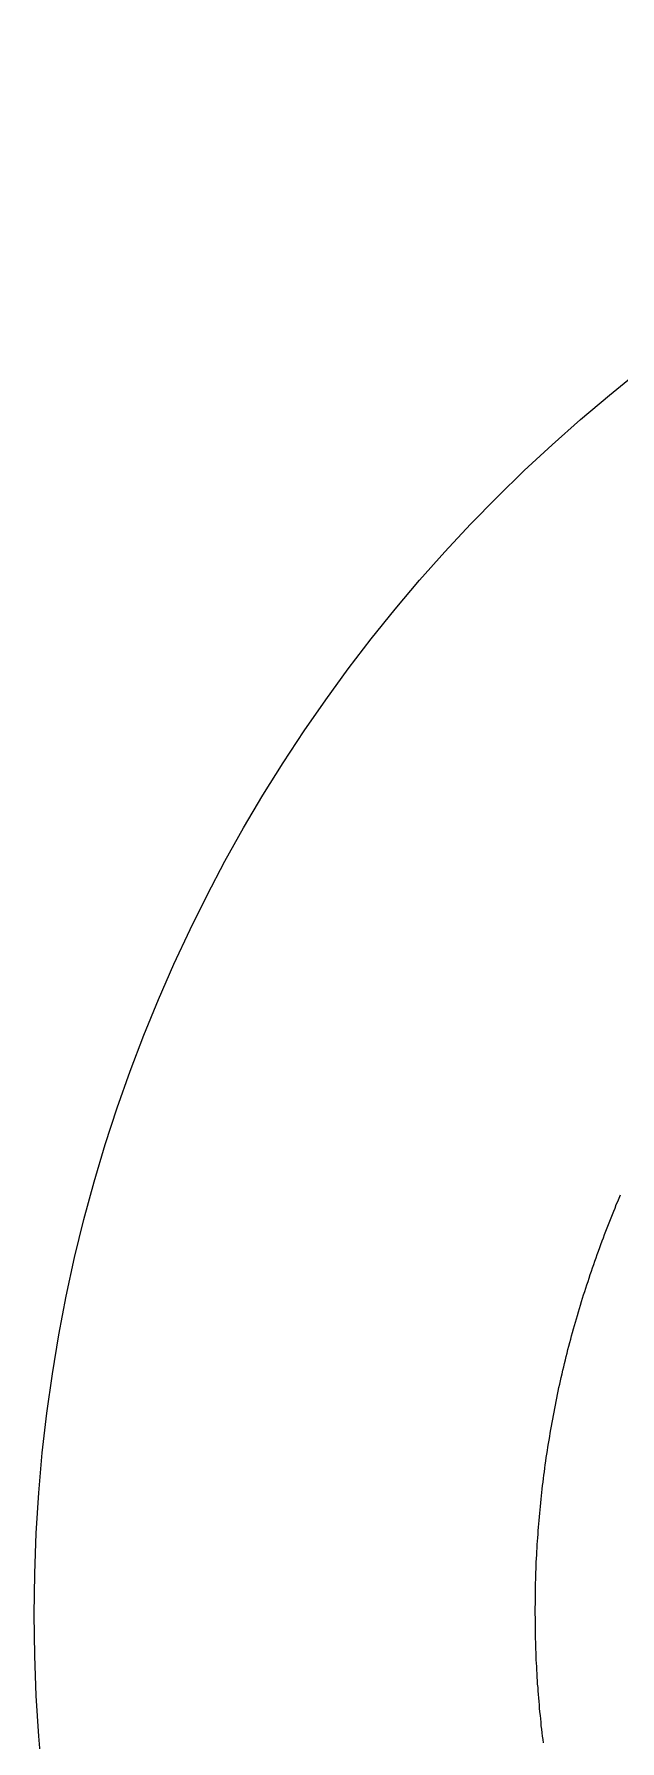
# Model space of a CAD drawing. Extents: x 61 to 163, y 47 to 87.
# Drawn here: x 61.31 to 66.12, y 58.57 to 72.61 of the extents above; entities that cross this region are included whole.
import ezdxf

# ---------------------------------------------------------------- set-up
doc = ezdxf.new("R2010")
doc.units = 0
doc.layers.get('0').update_dxf_attribs({"linetype": 'CONTINUOUS'})
doc.layers.add('GRAVIRANJE', color=3, linetype='CONTINUOUS')

msp = doc.modelspace()

# ---------------------------------------------------------------- linework, layer by layer
msp.add_circle((74.306, 59.607), 13)
at = {"layer": 'GRAVIRANJE'}
msp.add_lwpolyline([(65.494, 58.551), (65.491, 58.579), (65.488, 58.607), (65.483, 58.635), (65.48, 58.663), (65.477, 58.693), (65.475, 58.721), (65.472, 58.75), (65.469, 58.778), (65.466, 58.806), (65.463, 58.836), (65.461, 58.864), (65.458, 58.892), (65.456, 58.921), (65.453, 58.949), (65.452, 58.979), (65.45, 59.007), (65.447, 59.035), (65.445, 59.063), (65.444, 59.093), (65.442, 59.121), (65.441, 59.15), (65.439, 59.179), (65.437, 59.208), (65.436, 59.236), (65.434, 59.264), (65.434, 59.294), (65.433, 59.322), (65.431, 59.35), (65.431, 59.38), (65.43, 59.408), (65.43, 59.437), (65.428, 59.465), (65.428, 59.495), (65.428, 59.523), (65.428, 59.551), (65.428, 59.581), (65.426, 59.609), (65.426, 59.637), (65.426, 59.666), (65.428, 59.695), (65.428, 59.724), (65.428, 59.752), (65.428, 59.782), (65.43, 59.81), (65.43, 59.838), (65.43, 59.868), (65.431, 59.896), (65.433, 59.924), (65.433, 59.952), (65.434, 59.982), (65.436, 60.011), (65.436, 60.039), (65.437, 60.069), (65.439, 60.097), (65.441, 60.125), (65.442, 60.153), (65.444, 60.183), (65.445, 60.211), (65.448, 60.239), (65.45, 60.268), (65.452, 60.297), (65.455, 60.326), (65.456, 60.354), (65.459, 60.382), (65.461, 60.412), (65.464, 60.44), (65.467, 60.468), (65.469, 60.497), (65.472, 60.525), (65.475, 60.555), (65.478, 60.583), (65.481, 60.611), (65.484, 60.639), (65.488, 60.668), (65.491, 60.696), (65.494, 60.726), (65.499, 60.754), (65.502, 60.782), (65.505, 60.81), (65.51, 60.84), (65.514, 60.868), (65.517, 60.898), (65.522, 60.926), (65.527, 60.956), (65.532, 60.984), (65.536, 61.014), (65.541, 61.042), (65.546, 61.071), (65.55, 61.1), (65.555, 61.129), (65.56, 61.157), (65.566, 61.187), (65.571, 61.215), (65.577, 61.245), (65.582, 61.273), (65.588, 61.301), (65.593, 61.329), (65.599, 61.359), (65.605, 61.387), (65.61, 61.416), (65.616, 61.445), (65.622, 61.474), (65.629, 61.502), (65.635, 61.53), (65.641, 61.558), (65.649, 61.588), (65.655, 61.616), (65.662, 61.645), (65.668, 61.673), (65.676, 61.701), (65.682, 61.729), (65.69, 61.757), (65.696, 61.786), (65.704, 61.814), (65.712, 61.844), (65.72, 61.872), (65.726, 61.9), (65.734, 61.928), (65.742, 61.957), (65.75, 61.985), (65.757, 62.011), (65.767, 62.04), (65.775, 62.068), (65.782, 62.096), (65.79, 62.124), (65.8, 62.153), (65.808, 62.181), (65.817, 62.209), (65.825, 62.236), (65.834, 62.264), (65.842, 62.292), (65.851, 62.32), (65.861, 62.347), (65.87, 62.375), (65.88, 62.404), (65.889, 62.432), (65.898, 62.458), (65.908, 62.487), (65.917, 62.513), (65.927, 62.542), (65.936, 62.57), (65.947, 62.596), (65.957, 62.625), (65.967, 62.651), (65.977, 62.68), (65.988, 62.706), (65.997, 62.734), (66.008, 62.761), (66.019, 62.788), (66.029, 62.816), (66.04, 62.843), (66.051, 62.871), (66.062, 62.897), (66.073, 62.924), (66.084, 62.951), (66.094, 62.979), (66.107, 63.006), (66.118, 63.032), (66.129, 63.059)], dxfattribs=at)

doc.saveas('drawing.dxf')
